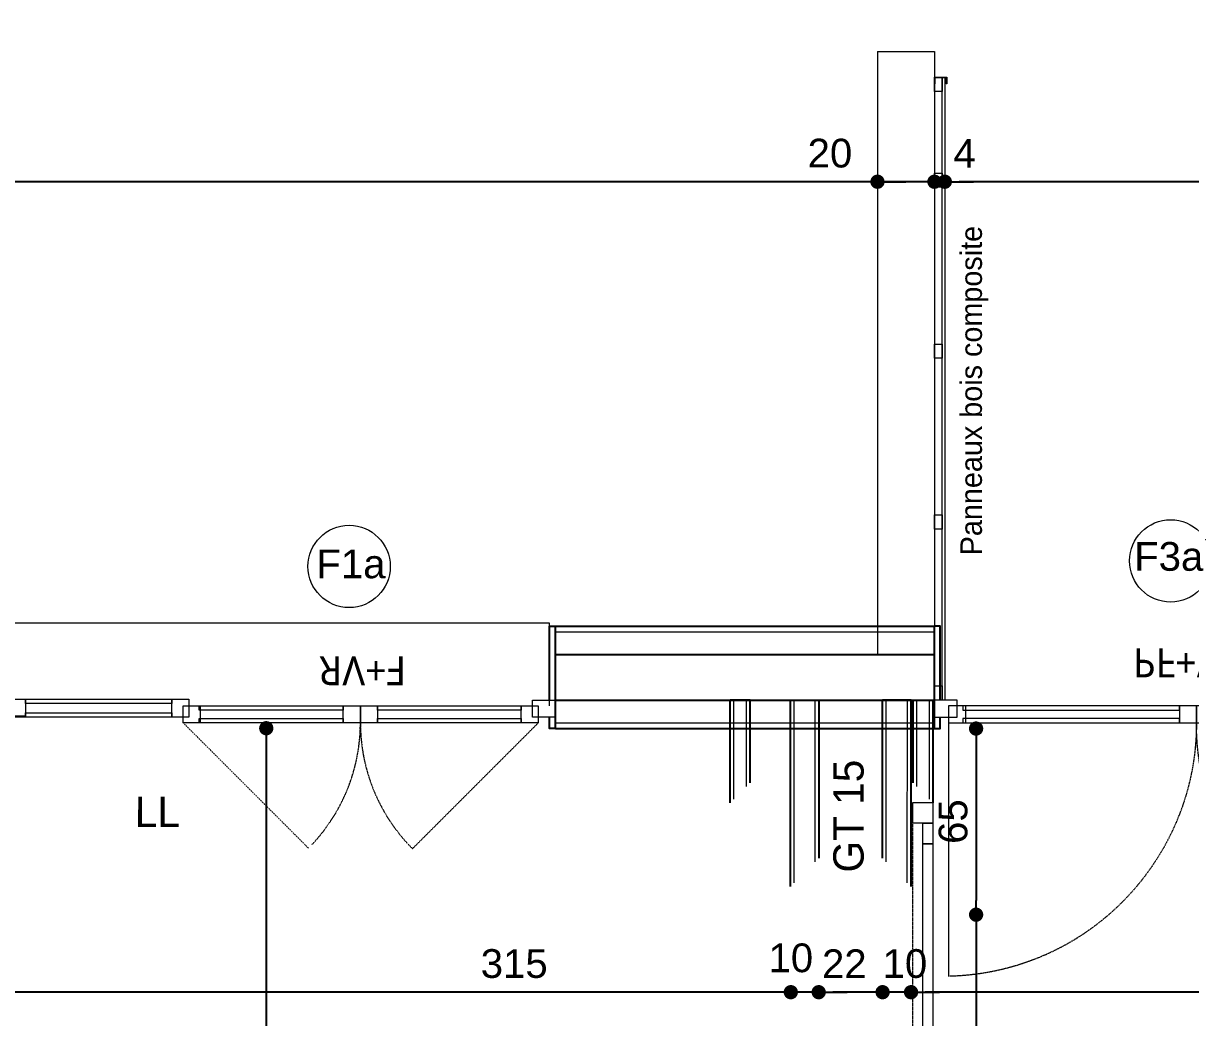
# Model space of a CAD drawing. Header units: centimetres. Extents: x 16433 to 114398, y -50094 to -12305.
# Drawn here: x 31915.9 to 32325.8, y -28435.1 to -28086 of the extents above; entities that cross this region are included whole.
import ezdxf

# ---------------------------------------------------------------- set-up
doc = ezdxf.new("R2010")
doc.units = ezdxf.units.CM
doc.header["$LTSCALE"] = 0.5
for name, pattern in [('Style de ligne -1', [0.41664, 0.20828, -0.20836]), ('Style de ligne -2', [0.694425, 0.48607, -0.208355]), ('Style de ligne -5', [0.20828, 0.069425, -0.138855])]:
    doc.linetypes.add(name, pattern=pattern)
doc.layers.get('0').update_dxf_attribs({"linetype": 'CONTINUOUS'})
doc.layers.get('DEFPOINTS').update_dxf_attribs({"linetype": 'CONTINUOUS'})
doc.layers.add('3-BAT C-Niveau -2', color=7, linetype='CONTINUOUS')
doc.styles.add('Futura Book', font='')
doc.styles.add('Geneva', font='')
doc.styles.add('Helvetica', font='')
doc.styles.add('Lucida Grande', font='')
doc.styles.get('Futura Book').set_extended_font_data('Futura Book')
doc.styles.get('Geneva').set_extended_font_data('Geneva')
doc.styles.get('Helvetica').set_extended_font_data('Helvetica')
doc.styles.get('Lucida Grande').set_extended_font_data('Lucida Grande')
doc.dimstyles.new('IS', dxfattribs={"dimtxt": 10.08724, "dimasz": 5.007446, "dimexe": 2, "dimexo": 10, "dimgap": 3, "dimtad": 1, "dimdec": 1, "dimtxsty": 'Helvetica', "dimblk": 'DOT', "dimblk1": 'DOT', "dimblk2": 'DOT', "dimcen": 0, "dimdle": 10, "dimazin": 0, "dimtfac": 0.8, "dimtdec": 1, "dimtix": 1, "dimtmove": 0, "dimatfit": 0, "dimldrblk": 'VW_FILLEDARROW-1', "dimfxl": 10, "dimfxlon": 1, "dimfrac": 2, "dimtolj": 1, "dimarcsym": 0})

# ---------------------------------------------------------------- blocks, each defined once
blk = doc.blocks.new('Groupe-8-1')
at = {"color": 7, "linetype": 'Style de ligne -5', "lineweight": 5, "flags": 128}
blk.add_lwpolyline([(17641.44, -46532.26), (17468.27, -46565.06), (17466.97, -46558.18), (17640.13, -46525.39)], close=True, dxfattribs=at)
at = {"color": 7, "linetype": 'Continuous', "lineweight": 18, "flags": 128}
for points in [[(17641.44, -46532.26), (17634.33, -46533.61), (17633.03, -46526.73), (17640.13, -46525.39)], [(17627.22, -46534.96), (17561.95, -46547.32), (17561.29, -46543.88), (17626.57, -46531.52)], [(17634.33, -46533.61), (17627.22, -46534.96), (17626.57, -46531.52), (17633.68, -46530.17)], [(17547.08, -46546.57), (17481.84, -46558.93), (17481.19, -46555.49), (17546.43, -46543.13)], [(17554.19, -46545.22), (17547.08, -46546.57), (17546.43, -46543.13), (17553.54, -46541.79)], [(17561.95, -46547.32), (17554.84, -46548.66), (17554.19, -46545.22), (17561.29, -46543.88)], [(17481.84, -46558.93), (17474.73, -46560.27), (17474.08, -46556.83), (17481.19, -46555.49)], [(17475.38, -46563.71), (17468.27, -46565.06), (17466.97, -46558.18), (17474.08, -46556.83)]]:
    blk.add_lwpolyline(points, close=True, dxfattribs=at)
blk = doc.blocks.new('Groupe-44-1')
at = {"color": 7, "linetype": 'Continuous', "lineweight": 5}
for p, q in [((17628.17, -46462.41), (17663.55, -46455.71)), ((17629.69, -46463.44), (17663.79, -46456.99)), ((17629.69, -46463.44), (17663.79, -46456.99)), ((17634.84, -46466.95), (17664.61, -46461.31)), ((17634.84, -46466.95), (17664.61, -46461.31)), ((17675.73, -46520.04), (17645.96, -46525.68)), ((17675.73, -46520.04), (17645.96, -46525.68)), ((17676.79, -46525.64), (17641.42, -46532.34)), ((17676.55, -46524.36), (17642.45, -46530.82)), ((17676.55, -46524.36), (17642.45, -46530.82))]:
    blk.add_line(p, q, dxfattribs=at)
at = {"color": 7, "linetype": 'Continuous', "lineweight": 25}
for p, q in [((17628.17, -46462.41), (17663.55, -46455.71)), ((17664.85, -46462.59), (17663.55, -46455.71)), ((17636.35, -46467.98), (17664.85, -46462.59)), ((17675.49, -46518.76), (17646.99, -46524.16)), ((17675.49, -46518.76), (17676.79, -46525.64)), ((17676.79, -46525.64), (17641.42, -46532.34))]:
    blk.add_line(p, q, dxfattribs=at)
at = {"color": 7, "linetype": 'Continuous', "lineweight": 18}
blk.add_line((17664.85, -46462.59), (17675.49, -46518.76), dxfattribs=at)
blk = doc.blocks.new('Groupe-52-1')
at = {"color": 7}
blk.add_blockref('Groupe-44-1', (0, 0), dxfattribs=at)
blk = doc.blocks.new('FENETRE TYPE 1')
at = {"color": 7, "linetype": 'Style de ligne -1', "lineweight": 5}
for p, q in [((48.17, 60.17), (4, 16)), ((84.68, 59.99), (128.67, 16))]:
    blk.add_line(p, q, dxfattribs=at)
at = {"color": 7, "linetype": 'Continuous', "lineweight": 13}
blk.add_line((0, 16), (0, 14), dxfattribs=at)
at = {"color": 7, "linetype": 'Continuous', "lineweight": 25, "flags": 128}
for points in [[(-2, 18), (0, 18), (0, 14)], [(192, 18), (190, 18), (190, 14)], [(0, 8), (0, -18), (-2, -18)], [(190, 7.7), (190, -18), (192, -18)]]:
    blk.add_lwpolyline(points, dxfattribs=at)
at = {"color": 7, "linetype": 'Continuous', "lineweight": 13, "flags": 128}
for points in [[(-2, 14), (6, 14), (6, 8), (-2, 8)], [(4, 16), (10, 16), (10, 10), (4, 10)], [(10, 16), (60.46, 16), (60.46, 14.5), (10, 14.5)], [(60.46, 16), (66.46, 16), (66.46, 10), (60.46, 10)], [(66.46, 16), (72.46, 16), (72.46, 10), (66.46, 10)], [(72.46, 16), (123.05, 16), (123.05, 14.5), (72.46, 14.5)], [(122.67, 16), (128.67, 16), (128.67, 10), (122.67, 10)], [(126.67, 14), (132.67, 14), (132.67, 7.7), (126.67, 7.7)], [(132.67, 14), (184, 14), (184, 12.5), (132.67, 12.5)], [(184, 14), (192.25, 14), (192.25, 7.7), (184, 7.7)], [(184, 13.7), (190, 13.7), (190, 7.7), (184, 7.7)], [(10, 11.5), (60.46, 11.5), (60.46, 10), (10, 10)], [(72.46, 11.5), (123.05, 11.5), (123.05, 10), (72.46, 10)], [(132.67, 9.2), (184, 9.2), (184, 7.7), (132.67, 7.7)]]:
    blk.add_lwpolyline(points, close=True, dxfattribs=at)
blk.add_lwpolyline([(0, 10), (0, -19), (190, -19), (190, 10)], dxfattribs=at)
at = {"color": 7, "linetype": 'Style de ligne -1', "lineweight": 5}
for centre, radius, start, end in [((4, 16), 62.46, 360, 45), ((128.67, 16), 62.21, 136.6392, 180)]:
    blk.add_arc(centre, radius, start, end, dxfattribs=at)
at = {"color": 7, "insert": (50.38, 2.81), "char_height": 10.1607, "width": 41.3963, "attachment_point": 1, "line_spacing_factor": 0.978845, "style": 'Lucida Grande'}
blk.add_mtext('\\pt9.7767,19.549,29.334,39.109;F+VR ', dxfattribs=at)
blk = doc.blocks.new('PORTE FENETRE TYPE 2')
at = {"color": 7, "linetype": 'Style de ligne -2', "lineweight": 5}
for p, q in [((6.05, 105), (6.05, 16)), ((180, 16), (180, 105))]:
    blk.add_line(p, q, dxfattribs=at)
at = {"color": 7, "linetype": 'Continuous', "lineweight": 25, "flags": 128}
for points in [[(1, 18), (3, 18), (3, 14)], [(184.71, 18), (183, 18), (183, 14)], [(3, 8), (3, -18), (1, -18)], [(183, 8), (183, -18), (184.71, -18)]]:
    blk.add_lwpolyline(points, dxfattribs=at)
at = {"color": 7, "linetype": 'Continuous', "lineweight": 13, "flags": 128}
for points in [[(1, 14), (9, 14), (9, 8), (1, 8)], [(6, 16), (12, 16), (12, 10), (6, 10)], [(11, 16), (87, 16), (87, 14.5), (11, 14.5)], [(87, 16), (93, 16), (93, 10), (87, 10)], [(93, 16), (99, 16), (99, 10), (93, 10)], [(99, 16), (176, 16), (176, 14.5), (99, 14.5)], [(174, 16), (180, 16), (180, 10), (174, 10)], [(177, 14), (184.71, 14), (184.71, 8), (177, 8)], [(11, 11.5), (87, 11.5), (87, 10), (11, 10)], [(99, 11.5), (176, 11.5), (176, 10), (99, 10)]]:
    blk.add_lwpolyline(points, close=True, dxfattribs=at)
at = {"color": 7, "linetype": 'Style de ligne -2', "lineweight": 5}
for centre, start, end in [((4, 16), 0, 88.4219), ((182, 16), 91.2873, 180)]:
    blk.add_arc(centre, 89, start, end, dxfattribs=at)
at = {"color": 7, "insert": (70.68, 0.04), "char_height": 10.1607, "width": 49.196, "attachment_point": 1, "line_spacing_factor": 0.978845, "style": 'Lucida Grande'}
blk.add_mtext('\\pt9.7767,19.549,29.05,38.733,48.416;PF+VR ', dxfattribs=at)
blk = doc.blocks.new('Groupe-114-1')
at = {"color": 7, "linetype": 'Continuous', "lineweight": 13, "flags": 128}
for points in [[(17892.26, -46488.13), (17887.35, -46489.06), (17886.85, -46486.41), (17891.76, -46485.48)], [(17892.26, -46488.13), (17892.44, -46489.07), (17677.61, -46529.75), (17677.43, -46528.81)], [(17859.2, -46494.39), (17854.29, -46495.32), (17853.78, -46492.67), (17858.7, -46491.74)], [(17800.25, -46505.56), (17795.33, -46506.49), (17794.83, -46503.83), (17799.74, -46502.9)], [(17741.29, -46516.72), (17736.38, -46517.65), (17735.88, -46515), (17740.79, -46514.07)], [(17682.34, -46527.88), (17677.43, -46528.81), (17676.93, -46526.16), (17681.84, -46525.23)]]:
    blk.add_lwpolyline(points, close=True, dxfattribs=at)
blk = doc.blocks.new('_DOT')
at = {"color": 0, "linetype": 'ByBlock', "lineweight": -2}
blk.add_line((-0.5, 0), (-1, 0), dxfattribs=at)
at = {"color": 0, "linetype": 'ByBlock', "const_width": 0.5}
blk.add_lwpolyline([(-0.25, 0, 1), (0.25, 0, 1)], format="xyb", close=True, dxfattribs=at)
blk = doc.blocks.new('*D2449')
at = {"layer": '3-BAT C-Niveau -2', "color": 0, "linetype": 'Continuous', "lineweight": -2, "transparency": 16777216}
for p, q in [((31076.57, -27963.14), (31076.57, -27951.14)), ((32210.84, -27953.14), (31081.58, -27953.14)), ((32215.85, -27963.14), (32215.85, -27951.14))]:
    blk.add_line(p, q, dxfattribs=at)
at = {"layer": 'DEFPOINTS', "color": 0, "linetype": 'Continuous', "transparency": 16777216}
for p in [(31076.57, -27953.14), (32215.85, -28095.96), (31076.57, -28297.61)]:
    blk.add_point(p, dxfattribs=at)
at = {"layer": '3-BAT C-Niveau -2', "color": 0, "linetype": 'Continuous', "lineweight": -2, "transparency": 16777216, "xscale": 5.007446289062499, "yscale": 5.007446289062499, "zscale": 5.007446289062499, "rotation": 180}
blk.add_blockref('_DOT', (31076.57, -27953.14), dxfattribs=at)
at = {"layer": '3-BAT C-Niveau -2', "color": 0, "linetype": 'Continuous', "lineweight": -2, "transparency": 16777216, "xscale": 5.007446289062499, "yscale": 5.007446289062499, "zscale": 5.007446289062499}
blk.add_blockref('_DOT', (32215.85, -27953.14), dxfattribs=at)
at = {"layer": '3-BAT C-Niveau -2', "color": 0, "linetype": 'Continuous', "lineweight": 5, "transparency": 16777216, "insert": (31646.21, -27945.1), "char_height": 10.087, "attachment_point": 5, "style": 'Helvetica'}
blk.add_mtext('\\A1;1139', dxfattribs=at)
blk = doc.blocks.new('VW_FILLEDARROW-1')
at = {"color": 0, "linetype": 'Continuous', "lineweight": 5, "flags": 128}
blk.add_lwpolyline([(-1.997, 0.535), (0, 0), (-1.997, -0.535)], close=True, dxfattribs=at)
blk = doc.blocks.new('*D2450')
at = {"layer": '3-BAT C-Niveau -2', "color": 0, "linetype": 'Continuous', "lineweight": -2, "transparency": 16777216}
for p, q in [((32215.85, -27963.14), (32215.85, -27951.14)), ((32627.97, -27953.14), (32220.85, -27953.14)), ((32632.98, -27963.14), (32632.98, -27951.14))]:
    blk.add_line(p, q, dxfattribs=at)
at = {"layer": 'DEFPOINTS', "color": 0, "linetype": 'Continuous', "transparency": 16777216}
for p in [(32215.85, -27953.14), (32215.85, -28095.96), (32632.98, -28295.96)]:
    blk.add_point(p, dxfattribs=at)
at = {"layer": '3-BAT C-Niveau -2', "color": 0, "linetype": 'Continuous', "lineweight": -2, "transparency": 16777216, "xscale": 5.007446289062499, "yscale": 5.007446289062499, "zscale": 5.007446289062499, "rotation": 180}
blk.add_blockref('_DOT', (32215.85, -27953.14), dxfattribs=at)
at = {"layer": '3-BAT C-Niveau -2', "color": 0, "linetype": 'Continuous', "lineweight": -2, "transparency": 16777216, "xscale": 5.007446289062499, "yscale": 5.007446289062499, "zscale": 5.007446289062499}
blk.add_blockref('_DOT', (32632.98, -27953.14), dxfattribs=at)
at = {"layer": '3-BAT C-Niveau -2', "color": 0, "linetype": 'Continuous', "lineweight": 5, "transparency": 16777216, "insert": (32424.41, -27945.1), "char_height": 10.087, "attachment_point": 5, "style": 'Helvetica'}
blk.add_mtext('\\A1;417', dxfattribs=at)
blk = doc.blocks.new('*D2467')
at = {"layer": '3-BAT C-Niveau -2', "color": 0, "linetype": 'Continuous', "lineweight": -2, "transparency": 16777216}
for p, q in [((31910.73, -28032.14), (31910.73, -28020.14)), ((32100.73, -28032.14), (32100.73, -28020.14)), ((32095.73, -28022.14), (31915.74, -28022.14))]:
    blk.add_line(p, q, dxfattribs=at)
at = {"layer": 'DEFPOINTS', "color": 0, "linetype": 'Continuous', "transparency": 16777216}
for p in [(31910.73, -28022.14), (31910.73, -28294.61), (32100.73, -28294.61)]:
    blk.add_point(p, dxfattribs=at)
at = {"layer": '3-BAT C-Niveau -2', "color": 0, "linetype": 'Continuous', "lineweight": -2, "transparency": 16777216, "xscale": 5.007446289062499, "yscale": 5.007446289062499, "zscale": 5.007446289062499, "rotation": 180}
blk.add_blockref('_DOT', (31910.73, -28022.14), dxfattribs=at)
at = {"layer": '3-BAT C-Niveau -2', "color": 0, "linetype": 'Continuous', "lineweight": -2, "transparency": 16777216, "xscale": 5.007446289062499, "yscale": 5.007446289062499, "zscale": 5.007446289062499}
blk.add_blockref('_DOT', (32100.73, -28022.14), dxfattribs=at)
at = {"layer": '3-BAT C-Niveau -2', "color": 0, "linetype": 'Continuous', "lineweight": 5, "transparency": 16777216, "insert": (32005.73, -28011.46), "char_height": 10.0872, "attachment_point": 5, "style": 'Helvetica'}
blk.add_mtext('\\A1;190/115', dxfattribs=at)
blk = doc.blocks.new('*D2468')
at = {"layer": '3-BAT C-Niveau -2', "color": 0, "linetype": 'Continuous', "lineweight": -2, "transparency": 16777216}
for p, q in [((32100.73, -28032.14), (32100.73, -28020.14)), ((32235.85, -28032.14), (32235.85, -28020.14)), ((32230.84, -28022.14), (32105.74, -28022.14))]:
    blk.add_line(p, q, dxfattribs=at)
at = {"layer": 'DEFPOINTS', "color": 0, "linetype": 'Continuous', "transparency": 16777216}
for p in [(32100.73, -28022.14), (32100.73, -28294.61), (32235.85, -28305.61)]:
    blk.add_point(p, dxfattribs=at)
at = {"layer": '3-BAT C-Niveau -2', "color": 0, "linetype": 'Continuous', "lineweight": -2, "transparency": 16777216, "xscale": 5.007446289062499, "yscale": 5.007446289062499, "zscale": 5.007446289062499, "rotation": 180}
blk.add_blockref('_DOT', (32100.73, -28022.14), dxfattribs=at)
at = {"layer": '3-BAT C-Niveau -2', "color": 0, "linetype": 'Continuous', "lineweight": -2, "transparency": 16777216, "xscale": 5.007446289062499, "yscale": 5.007446289062499, "zscale": 5.007446289062499}
blk.add_blockref('_DOT', (32235.85, -28022.14), dxfattribs=at)
at = {"layer": '3-BAT C-Niveau -2', "color": 0, "linetype": 'Continuous', "lineweight": 5, "transparency": 16777216, "insert": (32168.29, -28014.1), "char_height": 10.087, "attachment_point": 5, "style": 'Helvetica'}
blk.add_mtext('\\A1;135', dxfattribs=at)
blk = doc.blocks.new('*D2469')
at = {"layer": '3-BAT C-Niveau -2', "color": 0, "linetype": 'Continuous', "lineweight": -2, "transparency": 16777216}
for p, q in [((32235.85, -28032.14), (32235.85, -28020.14)), ((32419.56, -28032.14), (32419.56, -28020.14)), ((32414.55, -28022.14), (32240.85, -28022.14))]:
    blk.add_line(p, q, dxfattribs=at)
at = {"layer": 'DEFPOINTS', "color": 0, "linetype": 'Continuous', "transparency": 16777216}
for p in [(32235.85, -28022.14), (32235.85, -28305.61), (32419.56, -28307.61)]:
    blk.add_point(p, dxfattribs=at)
at = {"layer": '3-BAT C-Niveau -2', "color": 0, "linetype": 'Continuous', "lineweight": -2, "transparency": 16777216, "xscale": 5.007446289062499, "yscale": 5.007446289062499, "zscale": 5.007446289062499, "rotation": 180}
blk.add_blockref('_DOT', (32235.85, -28022.14), dxfattribs=at)
at = {"layer": '3-BAT C-Niveau -2', "color": 0, "linetype": 'Continuous', "lineweight": -2, "transparency": 16777216, "xscale": 5.007446289062499, "yscale": 5.007446289062499, "zscale": 5.007446289062499}
blk.add_blockref('_DOT', (32419.56, -28022.14), dxfattribs=at)
at = {"layer": '3-BAT C-Niveau -2', "color": 0, "linetype": 'Continuous', "lineweight": 5, "transparency": 16777216, "insert": (32327.7, -28011.46), "char_height": 10.0872, "attachment_point": 5, "style": 'Helvetica'}
blk.add_mtext('\\A1;184/215', dxfattribs=at)
blk = doc.blocks.new('Groupe-120-1')
at = {"color": 7, "linetype": 'Continuous', "lineweight": 5}
blk.add_circle((17684.78, -46315.5), 14.45, dxfattribs=at)
at = {"color": 7, "insert": (17688.48, -46303.09), "char_height": 10.087, "attachment_point": 1, "rotation": 280.7236, "line_spacing_factor": 0.834288, "style": 'Helvetica'}
blk.add_mtext('F1a', dxfattribs=at)
blk = doc.blocks.new('*D2518')
at = {"layer": '3-BAT C-Niveau -2', "color": 0, "linetype": 'Continuous', "lineweight": -2, "transparency": 16777216}
blk.add_line((32180.41, -28426.16), (31874.93, -28426.16), dxfattribs=at)
at = {"layer": 'DEFPOINTS', "color": 0, "linetype": 'Continuous', "transparency": 16777216}
for p in [(32185.42, -28393.6), (31869.92, -28401.15), (31869.92, -28426.16)]:
    blk.add_point(p, dxfattribs=at)
at = {"layer": '3-BAT C-Niveau -2', "color": 0, "linetype": 'Continuous', "lineweight": -2, "transparency": 16777216, "xscale": 5.007446289062499, "yscale": 5.007446289062499, "zscale": 5.007446289062499, "rotation": 180}
blk.add_blockref('_DOT', (31869.92, -28426.16), dxfattribs=at)
at = {"layer": '3-BAT C-Niveau -2', "color": 0, "linetype": 'Continuous', "lineweight": -2, "transparency": 16777216, "xscale": 5.007446289062499, "yscale": 5.007446289062499, "zscale": 5.007446289062499}
blk.add_blockref('_DOT', (32185.42, -28426.16), dxfattribs=at)
at = {"layer": '3-BAT C-Niveau -2', "color": 0, "linetype": 'Continuous', "lineweight": 5, "transparency": 16777216, "insert": (32088.29, -28416.17), "char_height": 10.087, "attachment_point": 5, "style": 'Helvetica'}
blk.add_mtext('\\A1;315', dxfattribs=at)
blk = doc.blocks.new('*D2519')
at = {"layer": '3-BAT C-Niveau -2', "color": 0, "linetype": 'Continuous', "lineweight": -2, "transparency": 16777216}
for p, q in [((32180.41, -28426.16), (32175.4, -28426.16)), ((32195.21, -28426.16), (32185.42, -28426.16)), ((32200.21, -28426.16), (32205.22, -28426.16))]:
    blk.add_line(p, q, dxfattribs=at)
at = {"layer": 'DEFPOINTS', "color": 0, "linetype": 'Continuous', "transparency": 16777216}
for p in [(32195.21, -28380.66), (32185.42, -28393.6), (32185.42, -28426.16)]:
    blk.add_point(p, dxfattribs=at)
at = {"layer": '3-BAT C-Niveau -2', "color": 0, "linetype": 'Continuous', "lineweight": -2, "transparency": 16777216, "xscale": 5.007446289062499, "yscale": 5.007446289062499, "zscale": 5.007446289062499}
blk.add_blockref('_DOT', (32185.42, -28426.16), dxfattribs=at)
at = {"layer": '3-BAT C-Niveau -2', "color": 0, "linetype": 'Continuous', "lineweight": -2, "transparency": 16777216, "xscale": 5.007446289062499, "yscale": 5.007446289062499, "zscale": 5.007446289062499, "rotation": 180}
blk.add_blockref('_DOT', (32195.21, -28426.16), dxfattribs=at)
at = {"layer": '3-BAT C-Niveau -2', "color": 0, "linetype": 'Continuous', "lineweight": 5, "transparency": 16777216, "insert": (32185.42, -28414.17), "char_height": 10.087, "attachment_point": 5, "style": 'Helvetica'}
blk.add_mtext('\\A1;10', dxfattribs=at)
blk = doc.blocks.new('*D2520')
at = {"layer": '3-BAT C-Niveau -2', "color": 0, "linetype": 'Continuous', "lineweight": -2, "transparency": 16777216}
blk.add_line((32212.63, -28426.16), (32200.21, -28426.16), dxfattribs=at)
at = {"layer": 'DEFPOINTS', "color": 0, "linetype": 'Continuous', "transparency": 16777216}
for p in [(32217.64, -28373.16), (32195.21, -28380.66), (32195.21, -28426.16)]:
    blk.add_point(p, dxfattribs=at)
at = {"layer": '3-BAT C-Niveau -2', "color": 0, "linetype": 'Continuous', "lineweight": -2, "transparency": 16777216, "xscale": 5.007446289062499, "yscale": 5.007446289062499, "zscale": 5.007446289062499, "rotation": 180}
blk.add_blockref('_DOT', (32195.21, -28426.16), dxfattribs=at)
at = {"layer": '3-BAT C-Niveau -2', "color": 0, "linetype": 'Continuous', "lineweight": -2, "transparency": 16777216, "xscale": 5.007446289062499, "yscale": 5.007446289062499, "zscale": 5.007446289062499}
blk.add_blockref('_DOT', (32217.64, -28426.16), dxfattribs=at)
at = {"layer": '3-BAT C-Niveau -2', "color": 0, "linetype": 'Continuous', "lineweight": 5, "transparency": 16777216, "insert": (32204.21, -28416.17), "char_height": 10.087, "attachment_point": 5, "style": 'Helvetica'}
blk.add_mtext('\\A1;22', dxfattribs=at)
blk = doc.blocks.new('*D2521')
at = {"layer": '3-BAT C-Niveau -2', "color": 0, "linetype": 'Continuous', "lineweight": -2, "transparency": 16777216}
for p, q in [((32212.63, -28426.16), (32207.62, -28426.16)), ((32227.64, -28426.16), (32217.64, -28426.16)), ((32232.64, -28426.16), (32237.65, -28426.16))]:
    blk.add_line(p, q, dxfattribs=at)
at = {"layer": 'DEFPOINTS', "color": 0, "linetype": 'Continuous', "transparency": 16777216}
for p in [(32217.64, -28373.16), (32227.64, -28391.99), (32217.64, -28426.16)]:
    blk.add_point(p, dxfattribs=at)
at = {"layer": '3-BAT C-Niveau -2', "color": 0, "linetype": 'Continuous', "lineweight": -2, "transparency": 16777216, "xscale": 5.007446289062499, "yscale": 5.007446289062499, "zscale": 5.007446289062499}
blk.add_blockref('_DOT', (32217.64, -28426.16), dxfattribs=at)
at = {"layer": '3-BAT C-Niveau -2', "color": 0, "linetype": 'Continuous', "lineweight": -2, "transparency": 16777216, "xscale": 5.007446289062499, "yscale": 5.007446289062499, "zscale": 5.007446289062499, "rotation": 180}
blk.add_blockref('_DOT', (32227.64, -28426.16), dxfattribs=at)
at = {"layer": '3-BAT C-Niveau -2', "color": 0, "linetype": 'Continuous', "lineweight": 5, "transparency": 16777216, "insert": (32225.48, -28416.17), "char_height": 10.087, "attachment_point": 5, "style": 'Helvetica'}
blk.add_mtext('\\A1;10', dxfattribs=at)
blk = doc.blocks.new('*D2522')
at = {"layer": '3-BAT C-Niveau -2', "color": 0, "linetype": 'Continuous', "lineweight": -2, "transparency": 16777216}
blk.add_line((32590.27, -28426.16), (32232.64, -28426.16), dxfattribs=at)
at = {"layer": 'DEFPOINTS', "color": 0, "linetype": 'Continuous', "transparency": 16777216}
for p in [(32227.64, -28391.99), (32595.28, -28392.3), (32227.64, -28426.16)]:
    blk.add_point(p, dxfattribs=at)
at = {"layer": '3-BAT C-Niveau -2', "color": 0, "linetype": 'Continuous', "lineweight": -2, "transparency": 16777216, "xscale": 5.007446289062499, "yscale": 5.007446289062499, "zscale": 5.007446289062499, "rotation": 180}
blk.add_blockref('_DOT', (32227.64, -28426.16), dxfattribs=at)
at = {"layer": '3-BAT C-Niveau -2', "color": 0, "linetype": 'Continuous', "lineweight": -2, "transparency": 16777216, "xscale": 5.007446289062499, "yscale": 5.007446289062499, "zscale": 5.007446289062499}
blk.add_blockref('_DOT', (32595.28, -28426.16), dxfattribs=at)
at = {"layer": '3-BAT C-Niveau -2', "color": 0, "linetype": 'Continuous', "lineweight": 5, "transparency": 16777216, "insert": (32424.36, -28416.17), "char_height": 10.087, "attachment_point": 5, "style": 'Helvetica'}
blk.add_mtext('\\A1;368', dxfattribs=at)
blk = doc.blocks.new('*D2528')
at = {"layer": '3-BAT C-Niveau -2', "color": 0, "linetype": 'Continuous', "lineweight": -2, "transparency": 16777216}
blk.add_line((32250.48, -28403.96), (32250.48, -28849.91), dxfattribs=at)
at = {"layer": 'DEFPOINTS', "color": 0, "linetype": 'Continuous', "transparency": 16777216}
for p in [(32227.64, -28398.95), (32241.04, -28854.91), (32250.48, -28854.91)]:
    blk.add_point(p, dxfattribs=at)
at = {"layer": '3-BAT C-Niveau -2', "color": 0, "linetype": 'Continuous', "lineweight": -2, "transparency": 16777216, "xscale": 5.007446289062499, "yscale": 5.007446289062499, "zscale": 5.007446289062499}
for p, rotation in [((32250.48, -28398.95), 90), ((32250.48, -28854.91), 270)]:
    blk.add_blockref('_DOT', p, dxfattribs=dict(at, rotation=rotation))
at = {"layer": '3-BAT C-Niveau -2', "color": 0, "linetype": 'Continuous', "lineweight": 5, "transparency": 16777216, "insert": (32242.44, -28626.93), "char_height": 10.087, "attachment_point": 5, "rotation": 90, "style": 'Helvetica'}
blk.add_mtext('\\A1;456', dxfattribs=at)
blk = doc.blocks.new('*D2529')
at = {"layer": '3-BAT C-Niveau -2', "color": 0, "linetype": 'Continuous', "lineweight": -2, "transparency": 16777216}
blk.add_line((32250.48, -28338.62), (32250.48, -28393.94), dxfattribs=at)
at = {"layer": 'DEFPOINTS', "color": 0, "linetype": 'Continuous', "transparency": 16777216}
for p in [(32227.85, -28333.61), (32227.64, -28398.95), (32250.48, -28398.95)]:
    blk.add_point(p, dxfattribs=at)
at = {"layer": '3-BAT C-Niveau -2', "color": 0, "linetype": 'Continuous', "lineweight": -2, "transparency": 16777216, "xscale": 5.007446289062499, "yscale": 5.007446289062499, "zscale": 5.007446289062499}
for p, rotation in [((32250.48, -28333.61), 90), ((32250.48, -28398.95), 270)]:
    blk.add_blockref('_DOT', p, dxfattribs=dict(at, rotation=rotation))
at = {"layer": '3-BAT C-Niveau -2', "color": 0, "linetype": 'Continuous', "lineweight": 5, "transparency": 16777216, "insert": (32242.44, -28366.28), "char_height": 10.087, "attachment_point": 5, "rotation": 90, "style": 'Helvetica'}
blk.add_mtext('\\A1;65', dxfattribs=at)
blk = doc.blocks.new('*D2571')
at = {"layer": '3-BAT C-Niveau -2', "color": 0, "linetype": 'Continuous', "lineweight": -2, "transparency": 16777216}
blk.add_line((32001.22, -28338.51), (32001.22, -28576.31), dxfattribs=at)
at = {"layer": 'DEFPOINTS', "color": 0, "linetype": 'Continuous', "transparency": 16777216}
for p in [(31920.65, -28333.5), (31929.56, -28581.31), (32001.22, -28581.31)]:
    blk.add_point(p, dxfattribs=at)
at = {"layer": '3-BAT C-Niveau -2', "color": 0, "linetype": 'Continuous', "lineweight": -2, "transparency": 16777216, "xscale": 5.007446289062499, "yscale": 5.007446289062499, "zscale": 5.007446289062499}
for p, rotation in [((32001.22, -28333.5), 90), ((32001.22, -28581.31), 270)]:
    blk.add_blockref('_DOT', p, dxfattribs=dict(at, rotation=rotation))
at = {"layer": '3-BAT C-Niveau -2', "color": 0, "linetype": 'Continuous', "lineweight": 5, "transparency": 16777216, "insert": (31993.18, -28457.41), "char_height": 10.087, "attachment_point": 5, "rotation": 90, "style": 'Helvetica'}
blk.add_mtext('\\A1;248', dxfattribs=at)
blk = doc.blocks.new('Groupe-177-1')
at = {"color": 7, "linetype": 'Continuous', "lineweight": 5}
blk.add_circle((17740.38, -46598.57), 14.45, dxfattribs=at)
at = {"color": 7, "insert": (17744.49, -46584.75), "char_height": 10.0872, "width": 24.3155, "attachment_point": 1, "rotation": 280.7236, "line_spacing_factor": 0.834288, "style": 'Helvetica'}
blk.add_mtext('\\pt6.9612,13.608,20.417,27.225;F3a', dxfattribs=at)
blk = doc.blocks.new('Groupe-199-1')
at = {"color": 7, "linetype": 'Continuous', "lineweight": 25}
for p, q in [((17667.5, -46476.41), (17603.15, -46488.59)), ((17667.5, -46476.41), (17669.36, -46486.23)), ((17669.36, -46486.23), (17614.84, -46496.56)), ((17619.01, -46518.6), (17673.54, -46508.27)), ((17675.4, -46518.1), (17673.54, -46508.27)), ((17611.05, -46530.28), (17675.4, -46518.1))]:
    blk.add_line(p, q, dxfattribs=at)
at = {"color": 7, "linetype": 'Continuous', "lineweight": 5}
for p, q in [((17667.75, -46477.68), (17604.67, -46489.63)), ((17667.75, -46477.68), (17604.67, -46489.63)), ((17669.12, -46484.95), (17613.32, -46495.52)), ((17669.12, -46484.95), (17613.32, -46495.52)), ((17669.36, -46486.23), (17614.84, -46496.56)), ((17617.97, -46520.12), (17673.78, -46509.55)), ((17617.97, -46520.12), (17673.78, -46509.55)), ((17619.01, -46518.6), (17673.54, -46508.27)), ((17612.08, -46528.76), (17675.16, -46516.82)), ((17612.08, -46528.76), (17675.16, -46516.82))]:
    blk.add_line(p, q, dxfattribs=at)
at = {"color": 7, "linetype": 'Continuous', "lineweight": 18}
blk.add_line((17669.36, -46486.23), (17673.54, -46508.27), dxfattribs=at)
blk = doc.blocks.new('*D2216')
at = {"layer": '3-BAT C-Niveau -2', "color": 0, "linetype": 'Continuous', "lineweight": -2, "transparency": 16777216}
for p, q in [((31725.03, -28141.65), (31720.02, -28141.65)), ((31730.04, -28151.65), (31730.04, -28139.65)), ((32215.85, -28141.65), (31730.04, -28141.65)), ((32215.85, -28141.1), (32215.85, -28143.65)), ((32220.85, -28141.65), (32225.86, -28141.65))]:
    blk.add_line(p, q, dxfattribs=at)
at = {"layer": 'DEFPOINTS', "color": 0, "linetype": 'Continuous', "transparency": 16777216}
for p in [(32215.85, -28131.1), (31730.04, -28141.65), (31730.04, -28172.65)]:
    blk.add_point(p, dxfattribs=at)
at = {"layer": '3-BAT C-Niveau -2', "color": 0, "linetype": 'Continuous', "lineweight": -2, "transparency": 16777216, "xscale": 5.007446289062499, "yscale": 5.007446289062499, "zscale": 5.007446289062499}
blk.add_blockref('_DOT', (31730.04, -28141.65), dxfattribs=at)
at = {"layer": '3-BAT C-Niveau -2', "color": 0, "linetype": 'Continuous', "lineweight": -2, "transparency": 16777216, "xscale": 5.007446289062499, "yscale": 5.007446289062499, "zscale": 5.007446289062499, "rotation": 180}
blk.add_blockref('_DOT', (32215.85, -28141.65), dxfattribs=at)
at = {"layer": '3-BAT C-Niveau -2', "color": 0, "linetype": 'Continuous', "lineweight": 5, "transparency": 16777216, "insert": (31709.43, -28131.67), "char_height": 10.087, "attachment_point": 5, "style": 'Helvetica'}
blk.add_mtext('\\A1;486', dxfattribs=at)
blk = doc.blocks.new('*D2217')
at = {"layer": '3-BAT C-Niveau -2', "color": 0, "linetype": 'Continuous', "lineweight": -2, "transparency": 16777216}
for p, q in [((32210.84, -28141.65), (32205.83, -28141.65)), ((32215.85, -28141.1), (32215.85, -28143.65)), ((32235.85, -28141.65), (32215.85, -28141.65)), ((32235.85, -28141.65), (32235.85, -28143.65)), ((32240.85, -28141.65), (32245.86, -28141.65))]:
    blk.add_line(p, q, dxfattribs=at)
at = {"layer": 'DEFPOINTS', "color": 0, "linetype": 'Continuous', "transparency": 16777216}
for p in [(32215.85, -28131.1), (32235.85, -28133.02), (32215.85, -28141.65)]:
    blk.add_point(p, dxfattribs=at)
at = {"layer": '3-BAT C-Niveau -2', "color": 0, "linetype": 'Continuous', "lineweight": -2, "transparency": 16777216, "xscale": 5.007446289062499, "yscale": 5.007446289062499, "zscale": 5.007446289062499}
blk.add_blockref('_DOT', (32215.85, -28141.65), dxfattribs=at)
at = {"layer": '3-BAT C-Niveau -2', "color": 0, "linetype": 'Continuous', "lineweight": -2, "transparency": 16777216, "xscale": 5.007446289062499, "yscale": 5.007446289062499, "zscale": 5.007446289062499, "rotation": 180}
blk.add_blockref('_DOT', (32235.85, -28141.65), dxfattribs=at)
at = {"layer": '3-BAT C-Niveau -2', "color": 0, "linetype": 'Continuous', "lineweight": 5, "transparency": 16777216, "insert": (32199.16, -28131.67), "char_height": 10.087, "attachment_point": 5, "style": 'Helvetica'}
blk.add_mtext('\\A1;20', dxfattribs=at)
blk = doc.blocks.new('*D2218')
at = {"layer": '3-BAT C-Niveau -2', "color": 0, "linetype": 'Continuous', "lineweight": -2, "transparency": 16777216}
for p, q in [((32230.84, -28141.65), (32225.83, -28141.65)), ((32235.85, -28141.65), (32235.85, -28143.65)), ((32239.5, -28141.65), (32235.85, -28141.65)), ((32239.5, -28141.65), (32239.5, -28139.65)), ((32244.51, -28141.65), (32249.52, -28141.65))]:
    blk.add_line(p, q, dxfattribs=at)
at = {"layer": 'DEFPOINTS', "color": 0, "linetype": 'Continuous', "transparency": 16777216}
for p in [(32235.85, -28133.02), (32235.85, -28141.65), (32239.5, -28148.02)]:
    blk.add_point(p, dxfattribs=at)
at = {"layer": '3-BAT C-Niveau -2', "color": 0, "linetype": 'Continuous', "lineweight": -2, "transparency": 16777216, "xscale": 5.007446289062499, "yscale": 5.007446289062499, "zscale": 5.007446289062499}
blk.add_blockref('_DOT', (32235.85, -28141.65), dxfattribs=at)
at = {"layer": '3-BAT C-Niveau -2', "color": 0, "linetype": 'Continuous', "lineweight": -2, "transparency": 16777216, "xscale": 5.007446289062499, "yscale": 5.007446289062499, "zscale": 5.007446289062499, "rotation": 180}
blk.add_blockref('_DOT', (32239.5, -28141.65), dxfattribs=at)
at = {"layer": '3-BAT C-Niveau -2', "color": 0, "linetype": 'Continuous', "lineweight": 5, "transparency": 16777216, "insert": (32246.45, -28131.67), "char_height": 10.087, "attachment_point": 5, "style": 'Helvetica'}
blk.add_mtext('\\A1;4', dxfattribs=at)
blk = doc.blocks.new('*D2219')
at = {"layer": '3-BAT C-Niveau -2', "color": 0, "linetype": 'Continuous', "lineweight": -2, "transparency": 16777216}
for p, q in [((32239.5, -28141.65), (32239.5, -28139.65)), ((32835.95, -28141.65), (32244.51, -28141.65)), ((32840.95, -28141.65), (32840.95, -28143.65))]:
    blk.add_line(p, q, dxfattribs=at)
at = {"layer": 'DEFPOINTS', "color": 0, "linetype": 'Continuous', "transparency": 16777216}
for p in [(32840.95, -28136.46), (32239.5, -28141.65), (32239.5, -28148.02)]:
    blk.add_point(p, dxfattribs=at)
at = {"layer": '3-BAT C-Niveau -2', "color": 0, "linetype": 'Continuous', "lineweight": -2, "transparency": 16777216, "xscale": 5.007446289062499, "yscale": 5.007446289062499, "zscale": 5.007446289062499, "rotation": 180}
blk.add_blockref('_DOT', (32239.5, -28141.65), dxfattribs=at)
at = {"layer": '3-BAT C-Niveau -2', "color": 0, "linetype": 'Continuous', "lineweight": -2, "transparency": 16777216, "xscale": 5.007446289062499, "yscale": 5.007446289062499, "zscale": 5.007446289062499}
blk.add_blockref('_DOT', (32840.95, -28141.65), dxfattribs=at)
at = {"layer": '3-BAT C-Niveau -2', "color": 0, "linetype": 'Continuous', "lineweight": 5, "transparency": 16777216, "insert": (32488.26, -28131.67), "char_height": 10.087, "attachment_point": 5, "style": 'Helvetica'}
blk.add_mtext('\\A1;601', dxfattribs=at)

msp = doc.modelspace()

# ---------------------------------------------------------------- linework, layer by layer
at = {"layer": '3-BAT C-Niveau -2', "color": 7, "linetype": 'Continuous', "lineweight": 13}
for p, q in [((32215.846, -28095.962), (32215.846, -28307.615)), ((32235.846, -28307.615), (32235.846, -28323.615))]:
    msp.add_line(p, q, dxfattribs=at)
at = {"layer": '3-BAT C-Niveau -2', "color": 7, "linetype": 'Continuous', "lineweight": 5}
for p, q in [((32215.846, -28095.962), (32215.846, -28307.615)), ((32215.846, -28095.962), (32235.846, -28095.962)), ((32235.846, -28095.962), (32235.846, -28307.615)), ((32102.733, -28297.615), (32235.846, -28297.615)), ((32102.733, -28299.615), (32235.846, -28299.615)), ((32102.733, -28307.615), (32235.846, -28307.615)), ((32102.733, -28331.615), (32235.846, -28331.615)), ((32102.733, -28333.615), (32235.846, -28333.615))]:
    msp.add_line(p, q, dxfattribs=at)
at = {"layer": '3-BAT C-Niveau -2', "color": 7, "linetype": 'Continuous', "lineweight": 18}
msp.add_line((32235.846, -28095.962), (32235.846, -28307.615), dxfattribs=at)
at = {"layer": '3-BAT C-Niveau -2', "color": 7, "linetype": 'Continuous', "lineweight": 25}
for p, q in [((32102.733, -28297.615), (32235.846, -28297.615)), ((32102.733, -28333.615), (32102.733, -28297.615)), ((32235.846, -28333.615), (32235.846, -28297.615)), ((32102.733, -28307.615), (32235.846, -28307.615)), ((32102.733, -28323.615), (32235.846, -28323.615)), ((32102.733, -28333.615), (32235.846, -28333.615))]:
    msp.add_line(p, q, dxfattribs=at)
at = {"layer": '3-BAT C-Niveau -2', "color": 7, "linetype": 'Continuous', "lineweight": 13, "flags": 128}
msp.add_lwpolyline([(32235.846, -28104.962), (32240.151, -28104.962), (32240.151, -28107.262), (32239.951, -28107.262), (32239.951, -28105.162), (32236.046, -28105.162), (32236.046, -28107.262), (32235.846, -28107.262)], close=True, dxfattribs=at)

# ---------------------------------------------------------------- block references
at = {"layer": '3-BAT C-Niveau -2', "color": 7}
for name, p, rotation in [('Groupe-114-1', (-16766.963, -37034.655), 79.27640525614329), ('Groupe-52-1', (-16766.963, -37034.655), 79.27640525614329), ('Groupe-177-1', (-16766.963, -37034.655), 79.27640525614329), ('Groupe-120-1', (-16766.963, -37034.655), 79.27640525614329), ('FENETRE TYPE 1', (32100.733, -28315.615), 180.0000000000209), ('Groupe-199-1', (-16766.963, -37034.655), 79.27640525614329), ('Groupe-8-1', (-16766.963, -37034.655), 79.27640525614329)]:
    msp.add_blockref(name, p, dxfattribs=dict(at, rotation=rotation))
at = {"layer": '3-BAT C-Niveau -2', "color": 7, "xscale": -1, "rotation": 180}
msp.add_blockref('PORTE FENETRE TYPE 2', (32234.846, -28315.615), dxfattribs=at)

# ---------------------------------------------------------------- texts
at = {"layer": '3-BAT C-Niveau -2', "color": 7, "insert": (32244.98, -28272.788), "char_height": 7.551649, "width": 151.60835, "attachment_point": 1, "rotation": 90, "line_spacing_factor": 0.962448, "style": 'Futura Book'}
msp.add_mtext('\\pt10.172,20.382,30.577,40.771,50.966,61.153,71.348,81.558,91.753,101.95,112.14;Panneaux bois composite', dxfattribs=at)
at = {"layer": '3-BAT C-Niveau -2', "color": 5, "true_color": 0x0000ff, "insert": (32200.337, -28384.145), "char_height": 10.65683, "attachment_point": 1, "rotation": 90, "line_spacing_factor": 0.25, "style": 'Geneva'}
msp.add_mtext('\\pt36.457;GT 15', dxfattribs=at)
at = {"layer": '3-BAT C-Niveau -2', "color": 7, "insert": (31963, -28357.53), "char_height": 10.65703, "attachment_point": 2, "rotation": 359.95731, "line_spacing_factor": 1.060906, "style": 'Geneva'}
msp.add_mtext('\\pt19.097;LL', dxfattribs=at)

# ---------------------------------------------------------------- dimensions: what is measured, and where the dimension line sits
at = {"layer": '3-BAT C-Niveau -2', "color": 7, "linetype": 'Continuous', "lineweight": 5}
for base, p1, p2, override, picture, middle in [((31076.571, -27953.145), (32215.846, -28095.962), (31076.571, -28297.615), {"dimtxt": 10.08724, "dimdec": 0, "dimpost": '<>', "dimtxsty": 'Helvetica', "dimtmove": 2}, '*D2449', (31646.208, -27945.101)), ((32215.846, -27953.145), (32632.979, -28295.956), (32215.846, -28095.962), {"dimtxt": 10.08724, "dimdec": 0, "dimpost": '<>', "dimtxsty": 'Helvetica', "dimtmove": 2}, '*D2450', (32424.412, -27945.101)), ((31910.733, -28022.145), (32100.733, -28294.615), (31910.733, -28294.615), {"dimtxt": 10.08724, "dimdec": 0, "dimpost": '<>/115', "dimtxsty": 'Helvetica', "dimtmove": 2}, '*D2467', (32005.733, -28011.459)), ((32100.733, -28022.145), (32235.846, -28305.615), (32100.733, -28294.615), {"dimtxt": 10.08724, "dimdec": 0, "dimpost": '<>', "dimtxsty": 'Helvetica', "dimtmove": 2}, '*D2468', (32168.289, -28014.101)), ((32235.846, -28022.145), (32419.56, -28307.615), (32235.846, -28305.615), {"dimtxt": 10.08724, "dimdec": 0, "dimpost": '<>/215', "dimtxsty": 'Helvetica', "dimtmove": 2}, '*D2469', (32327.703, -28011.459))]:
    dim = msp.add_linear_dim(base=base, p1=p1, p2=p2, dimstyle='IS', override=override, dxfattribs=at)
    dim.commit()
    dim.dimension.update_dxf_attribs({"geometry": picture, "text_midpoint": middle})
for base, p1, p2, override, picture, middle in [((31730.037, -28141.655), (32215.846, -28131.105), (31730.037, -28172.655), {"dimtxt": 10.08724, "dimdec": 0, "dimpost": '<>', "dimtxsty": 'Helvetica', "dimtix": 0, "dimtmove": 2}, '*D2216', (31709.427, -28131.67)), ((32215.846, -28141.655), (32235.846, -28133.022), (32215.846, -28131.105), {"dimtxt": 10.08724, "dimdec": 0, "dimpost": '<>', "dimtxsty": 'Helvetica', "dimtix": 0, "dimtmove": 2}, '*D2217', (32199.159, -28131.67)), ((32235.846, -28141.655), (32239.502, -28148.022), (32235.846, -28133.022), {"dimtxt": 10.08724, "dimdec": 0, "dimpost": '<>', "dimtxsty": 'Helvetica', "dimtix": 0, "dimtmove": 2}, '*D2218', (32246.45, -28131.67)), ((32239.502, -28141.655), (32840.953, -28136.458), (32239.502, -28148.022), {"dimtxt": 10.08724, "dimdec": 0, "dimpost": '<>', "dimtxsty": 'Helvetica', "dimtmove": 2}, '*D2219', (32488.264, -28131.67)), ((32195.206, -28426.159), (32217.636, -28373.159), (32195.206, -28380.659), {"dimtxt": 10.08724, "dimdec": 0, "dimpost": '<>', "dimtxsty": 'Helvetica', "dimse1": 1, "dimse2": 1, "dimtmove": 2}, '*D2520', (32204.206, -28416.174)), ((32217.636, -28426.159), (32227.636, -28391.992), (32217.636, -28373.159), {"dimtxt": 10.08724, "dimdec": 0, "dimpost": '<>', "dimtxsty": 'Helvetica', "dimse1": 1, "dimse2": 1, "dimtmove": 2}, '*D2521', (32225.484, -28416.174)), ((32185.415, -28426.159), (32195.206, -28380.659), (32185.415, -28393.603), {"dimtxt": 10.08724, "dimgap": 5, "dimdec": 0, "dimpost": '<>', "dimtxsty": 'Helvetica', "dimse1": 1, "dimse2": 1, "dimtmove": 2}, '*D2519', (32185.415, -28414.174)), ((31869.924, -28426.159), (32185.415, -28393.603), (31869.924, -28401.155), {"dimtxt": 10.08724, "dimdec": 0, "dimpost": '<>', "dimtxsty": 'Helvetica', "dimse1": 1, "dimse2": 1, "dimtmove": 2}, '*D2518', (32088.285, -28416.174)), ((32227.636, -28426.159), (32595.279, -28392.303), (32227.636, -28391.992), {"dimtxt": 10.08724, "dimdec": 0, "dimpost": '<>', "dimtxsty": 'Helvetica', "dimse1": 1, "dimse2": 1, "dimtmove": 2}, '*D2522', (32424.36, -28416.174))]:
    dim = msp.add_linear_dim(base=base, p1=p1, p2=p2, dimstyle='IS', override=override, dxfattribs=at)
    dim.commit()
    dim.dimension.update_dxf_attribs({"geometry": picture, "text_midpoint": middle, "dimtype": 160})
for base, p1, p2, picture, middle in [((32001.225, -28581.313), (31920.651, -28333.504), (31929.561, -28581.313), '*D2571', (31993.181, -28457.408)), ((32250.482, -28398.951), (32227.846, -28333.615), (32227.636, -28398.951), '*D2529', (32242.439, -28366.283)), ((32250.482, -28854.915), (32227.636, -28398.951), (32241.037, -28854.915), '*D2528', (32242.439, -28626.933))]:
    dim = msp.add_linear_dim(base=base, p1=p1, p2=p2, angle=90, dimstyle='IS', override={"dimtxt": 10.08724, "dimdec": 0, "dimpost": '<>', "dimtxsty": 'Helvetica', "dimse1": 1, "dimse2": 1, "dimtmove": 2}, dxfattribs=at)
    dim.commit()
    dim.dimension.update_dxf_attribs({"geometry": picture, "text_midpoint": middle})

doc.saveas('drawing.dxf')
